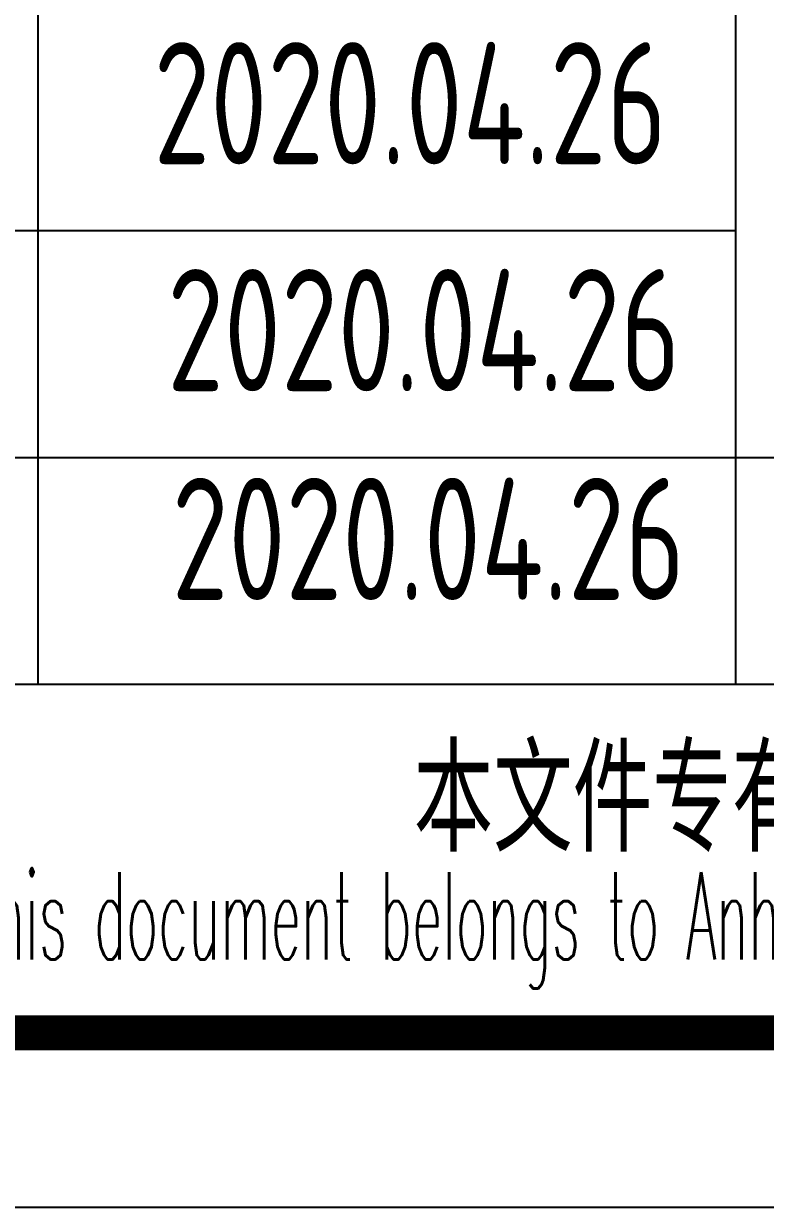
# Model space of a CAD drawing. Extents: x 1234595 to 2088511, y -80443 to 75292.
# Drawn here: x 1249485 to 1251611, y 26880 to 30273 of the extents above; entities that cross this region are included whole.
import ezdxf
from ezdxf.enums import TextEntityAlignment as Align

# ---------------------------------------------------------------- set-up
doc = ezdxf.new("R2010")
doc.units = 0
doc.header["$LTSCALE"] = 1000
doc.header["$MEASUREMENT"] = 0
doc.linetypes.add('2', pattern=[18.5, 12, -3, 0.5, -3])
doc.layers.get('0').update_dxf_attribs({"linetype": 'CONTINUOUS'})
doc.layers.add('PUB_TITLE', color=4, linetype='CONTINUOUS')
doc.styles.add('ECEC_TQ', font='txt_l.shx', dxfattribs={"bigfont": 'hztxt_l.shx'})
doc.styles.add('sceie', font='sceie.shx', dxfattribs={"width": 0.7, "bigfont": 'sceic.shx'})

# ---------------------------------------------------------------- blocks, each defined once
blk = doc.blocks.new('qm')
at = {"style": 'sceie', "width": 0.8}
for p in [(-941169.6, -984626.3), (-941208.7, -985276.9), (-941182.6, -985940.5), (-941143.6, -986591.1), (-941130.5, -987189.7)]:
    blk.add_attdef('2020.04.26', text='', height=350, dxfattribs=at).set_placement(p, align=Align.MIDDLE)

msp = doc.modelspace()

# ---------------------------------------------------------------- linework, layer by layer
for p, q in [((1249526.8, 28379.7), (1249526.8, 31629.7)), ((1249526.8, 28379.7), (1249526.8, 31629.7)), ((1251526.8, 28379.7), (1251526.8, 31629.7)), ((1251526.8, 28379.7), (1251526.8, 31629.7)), ((1246026.8, 29679.7), (1251526.8, 29679.7)), ((1246026.8, 29029.7), (1251526.8, 29029.7)), ((1251526.8, 29029.7), (1264026.8, 29029.7)), ((1246026.8, 28379.7), (1264026.8, 28379.7)), ((1246026.8, 27379.7), (1264026.8, 27379.7))]:
    msp.add_line(p, q)
at = {"layer": 'PUB_TITLE'}
msp.add_lwpolyline([(1243526.8, 26879.7), (1264526.8, 26879.7), (1264526.8, 56579.7), (1243526.8, 56579.7)], close=True, dxfattribs=at)
at = {"layer": 'PUB_TITLE', "const_width": 100}
msp.add_lwpolyline([(1246026.8, 27379.7), (1264026.8, 27379.7), (1264026.8, 56079.7), (1246026.8, 56079.7)], close=True, dxfattribs=at)

# ---------------------------------------------------------------- block references
at = {"color": 4, "linetype": '2'}
ref = msp.add_blockref('qm', (2191775.8, 1015986.2), dxfattribs=at)
ref.add_attrib('2020.04.26', '2020.04.26', dxfattribs={"height": 350, "style": 'sceie', "width": 0.8}).set_placement((1250645.2, 28796.6), align=Align.MIDDLE)
ref.add_attrib('2020.04.26', '2020.04.26', dxfattribs={"height": 350, "style": 'sceie', "width": 0.8}).set_placement((1250632.2, 29395.1), align=Align.MIDDLE)
ref.add_attrib('2020.04.26', '2020.04.26', dxfattribs={"height": 350, "style": 'sceie', "width": 0.8}).set_placement((1250593.1, 30045.7), align=Align.MIDDLE)

# ---------------------------------------------------------------- texts
for s, height, style, width, p in [('本文件专有权属安徽华东化工医药工程有限责任公司所有,未经许可不得复制或转让给第三方', 300, 'sceie', 0.8, (1255197.9, 28030.8)), ('The proprietary right of this document belongs to Anhui Huadong Chemical And Medical Engineering  Co.,Ltd.  and any replication or transfer to the 3rd. side is forbidden without its permission. ', 250, 'ECEC_TQ', 0.45, (1255026.8, 27679.7))]:
    msp.add_text(s, height=height, dxfattribs=dict(style=style, width=width)).set_placement(p, align=Align.MIDDLE)

doc.saveas('drawing.dxf')
